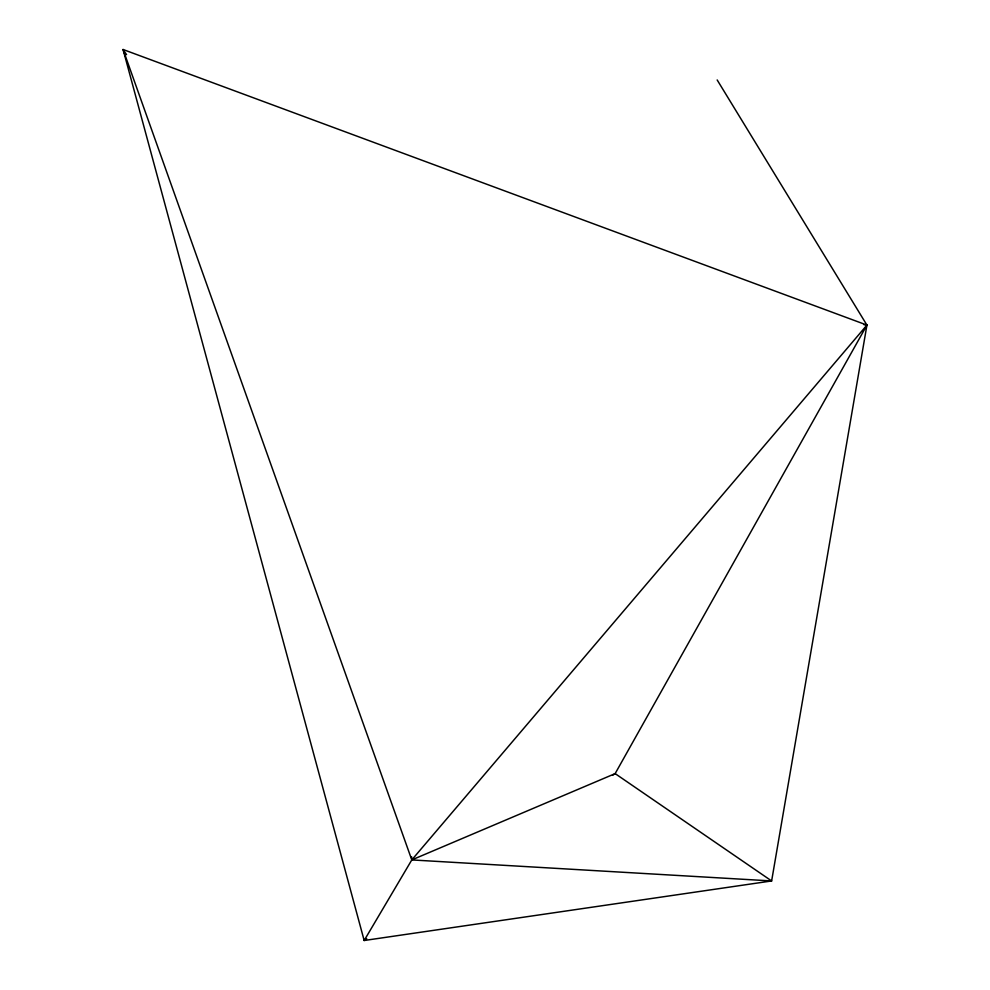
<?xml version="1.0" encoding="UTF-8"?>
<svg xmlns="http://www.w3.org/2000/svg" width="990" height="990" viewBox="0 0 990 990"><rect width="100%" height="100%" fill="white"/><g stroke="black" fill="none" stroke-linecap="round" stroke-linejoin="round"><path stroke-width="1.49" d="M366.746 938.792L364.171 940.5L123.069 49.5L866.931 325.104L771.631 880.952L364.171 940.5L411.791 859.926L866.931 325.104L717.168 79.955M612.575 775.318L615.149 773.611L866.931 325.104L863.874 324.646M126.547 54.623L123.069 49.5L411.791 859.926L771.631 880.952L615.149 773.611L411.791 859.926L411.642 856.845"/></g></svg>
